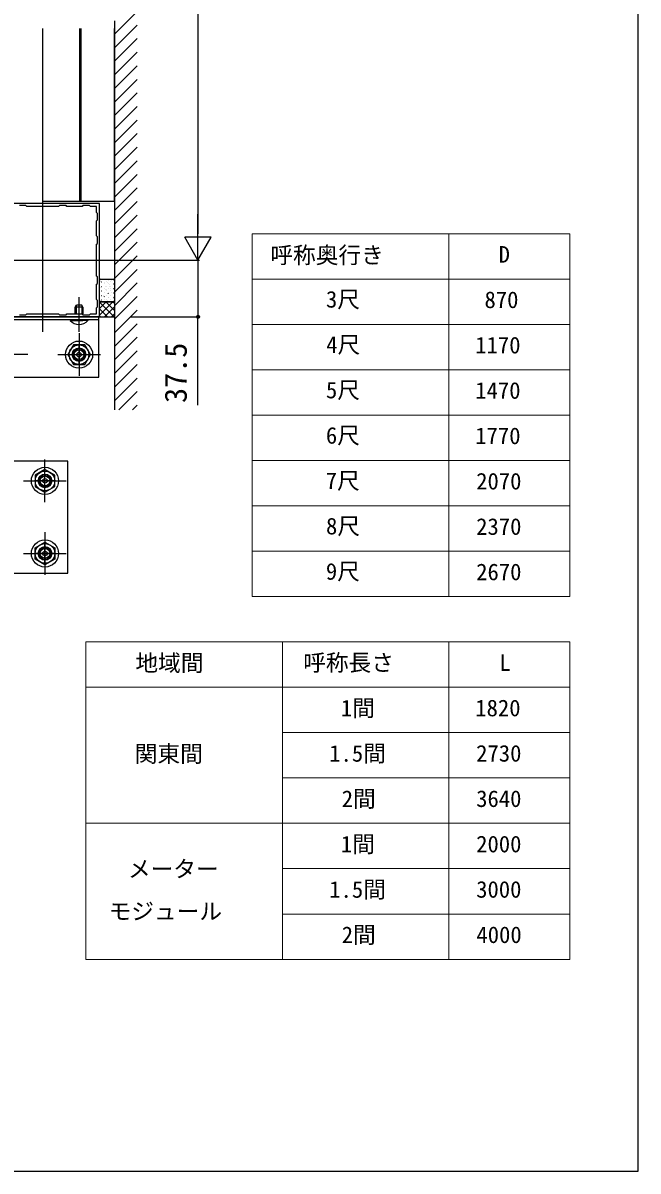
# Model space of a CAD drawing. Units: millimetres, scale not verified. Extents: x -875 to 875, y -1304 to 1297.
# Drawn here: x 468 to 875, y -1304 to -545 of the extents above; entities that cross this region are included whole.
import ezdxf
from ezdxf.enums import TextEntityAlignment as Align

# ---------------------------------------------------------------- set-up
doc = ezdxf.new("R2010")
doc.units = ezdxf.units.MM
doc.header["$LTSCALE"] = 8
doc.layers.add('0-1_TABLE1', color=7, linetype='Continuous', lineweight=18)
for name, color, linetype in [('0-3_YKK_11', 7, 'Continuous'), ('0-5_YKK_12', 2, 'Continuous'), ('0-6_YKK_13', 4, 'Continuous'), ('0-8_YKK_D', 6, 'Continuous'), ('0-9_YKK_ZWAK', 7, 'Continuous'), ('0-A_YSS_K', 3, 'Continuous')]:
    doc.layers.add(name, color=color, linetype=linetype)
doc.styles.add('ＭＳ ゴシック', font='')
doc.styles.get('ＭＳ ゴシック').set_extended_font_data('MS Gothic')

msp = doc.modelspace()

# ---------------------------------------------------------------- linework, layer by layer
at = {"layer": '0-1_TABLE1'}
for p, q in [((620, -684.2), (830, -684.2)), ((620, -684.2), (620, -924.2)), ((750, -684.2), (750, -924.2)), ((830, -684.2), (830, -924.2)), ((620, -714.2), (830, -714.2)), ((620, -744.2), (830, -744.2)), ((620, -774.2), (830, -774.2)), ((620, -804.2), (830, -804.2)), ((620, -834.2), (830, -834.2)), ((620, -864.2), (830, -864.2)), ((620, -894.2), (830, -894.2)), ((620, -924.2), (830, -924.2)), ((510, -954.2), (830, -954.2)), ((510, -954.2), (510, -1164.2)), ((640, -954.2), (640, -1164.2)), ((750, -954.2), (750, -1164.2)), ((830, -954.2), (830, -1164.2)), ((510, -984.2), (830, -984.2)), ((640, -1014.2), (830, -1014.2)), ((640, -1044.2), (830, -1044.2)), ((510, -1074.2), (830, -1074.2)), ((640, -1104.2), (830, -1104.2)), ((640, -1134.2), (830, -1134.2)), ((510, -1164.2), (830, -1164.2))]:
    msp.add_line(p, q, dxfattribs=at)
at = {"layer": '0-3_YKK_11'}
msp.add_lwpolyline([(519, -664.2), (444, -664.2), (444, -739.2), (519, -739.2)], close=True, dxfattribs=at)
for points in [[(492, -666.2), (471, -666.2), (470.4, -665.6), (466.1, -665.6)], [(507.5, -737.2), (508.1, -737.8), (512.4, -737.8), (513, -737.2), (517, -737.2), (517, -733.2), (517.6, -732.6), (517.6, -728.3), (517, -727.7), (517, -717.7), (517.6, -717.1), (517.6, -712.8), (517, -712.2), (517, -691.2), (517.6, -690.6), (517.6, -686.3), (517, -685.7), (517, -675.7), (517.6, -675.1), (517.6, -670.8), (517, -670.2), (517, -666.2), (513, -666.2), (512.4, -665.6), (508.1, -665.6), (507.5, -666.2), (497.5, -666.2), (496.9, -665.6), (492.6, -665.6), (492, -666.2)], [(466.1, -737.8), (470.4, -737.8), (471, -737.2), (492, -737.2), (492.6, -737.8), (496.9, -737.8), (497.5, -737.2), (507.5, -737.2)]]:
    msp.add_lwpolyline(points, dxfattribs=at)
at = {"layer": '0-5_YKK_12'}
for p, q in [((481.5, -662.7), (481.5, -548.45)), ((506, -662.7), (506, -548.45)), ((507, -662.7), (507, -548.45)), ((529, -662.7), (529, -548.45)), ((481.5, -749.2), (481.5, -654.2)), ((481.5, -662.7), (529, -662.7)), ((19, -701.7), (548.2, -701.7))]:
    msp.add_line(p, q, dxfattribs=at)
at = {"layer": '0-6_YKK_13'}
for p, q in [((519, -728.4), (519, -715)), ((519.015, -717.435), (519.065, -717.435)), ((519.015, -720.425), (519.065, -720.425)), ((519.25, -715.946), (519.334, -715.891)), ((519.319, -717.206), (519.328, -717.203)), ((519.8, -714.2), (528.2, -714.2)), ((519.965, -719.818), (519.974, -719.815)), ((520.44, -716.06), (520.49, -716.06)), ((520.44, -719.05), (520.49, -719.05)), ((522.055, -714.445), (522.105, -714.445)), ((522.055, -717.435), (522.105, -717.435)), ((522.055, -720.425), (522.105, -720.425)), ((522.109, -716.218), (522.119, -716.215)), ((522.708, -718.847), (522.717, -718.844)), ((523.168, -721.188), (523.252, -721.133)), ((523.48, -716.06), (523.53, -716.06)), ((523.48, -719.05), (523.53, -719.05)), ((523.684, -721.342), (523.693, -721.339)), ((524.053, -716.685), (524.136, -716.63)), ((524.852, -715.247), (524.862, -715.243)), ((525.095, -714.445), (525.145, -714.445)), ((525.095, -717.435), (525.145, -717.435)), ((525.095, -720.425), (525.145, -720.425)), ((525.828, -717.742), (525.838, -717.739)), ((525.858, -719.408), (525.941, -719.353)), ((526.474, -720.354), (526.484, -720.351)), ((526.52, -716.06), (526.57, -716.06)), ((526.52, -719.05), (526.57, -719.05)), ((526.742, -714.905), (526.826, -714.85)), ((528.135, -714.445), (528.185, -714.445)), ((528.135, -717.435), (528.185, -717.435)), ((528.135, -720.425), (528.185, -720.425)), ((528.618, -716.754), (528.628, -716.751)), ((529, -715), (529, -728.4)), ((505.5, -749.2), (505.5, -726.2)), ((519.015, -723.415), (519.065, -723.415)), ((519.015, -726.405), (519.065, -726.405)), ((519.396, -728.543), (519.405, -728.539)), ((520.44, -722.04), (520.49, -722.04)), ((520.44, -725.03), (520.49, -725.03)), ((520.44, -728.02), (520.49, -728.02)), ((520.564, -722.447), (520.573, -722.444)), ((521.54, -724.943), (521.549, -724.939)), ((522.055, -723.415), (522.105, -723.415)), ((522.055, -726.405), (522.105, -726.405)), ((522.186, -727.555), (522.195, -727.551)), ((522.284, -725.692), (522.367, -725.636)), ((523.48, -722.04), (523.53, -722.04)), ((523.48, -725.03), (523.53, -725.03)), ((523.48, -728.02), (523.53, -728.02)), ((524.089, -728.415), (524.172, -728.36)), ((524.33, -723.954), (524.339, -723.951)), ((524.929, -726.583), (524.938, -726.58)), ((524.973, -723.912), (525.057, -723.856)), ((525.095, -723.415), (525.145, -723.415)), ((525.095, -726.405), (525.145, -726.405)), ((526.52, -722.04), (526.57, -722.04)), ((526.52, -725.03), (526.57, -725.03)), ((526.52, -728.02), (526.57, -728.02)), ((527.073, -722.983), (527.082, -722.98)), ((528.049, -725.478), (528.058, -725.475)), ((528.135, -723.415), (528.185, -723.415)), ((528.135, -726.405), (528.185, -726.405)), ((528.695, -728.091), (528.704, -728.087)), ((503, -732.9), (503.8, -731.2)), ((503, -737.2), (503, -732.9)), ((508, -732.9), (503, -732.9)), ((503.654, -731.51), (503.654, -737.2)), ((503.8, -731.2), (507.2, -731.2)), ((508, -732.9), (507.2, -731.2)), ((507.346, -731.51), (507.346, -737.2)), ((508, -732.9), (508, -737.2)), ((519, -729.2), (529, -729.2)), ((519, -733.64), (523.44, -729.2)), ((519, -738.13), (527.93, -729.2)), ((528.736, -739.2), (519, -729.464)), ((524.246, -739.2), (519, -733.954)), ((528.2, -729.2), (519.8, -729.2)), ((522.421, -739.2), (529, -732.621)), ((529, -734.973), (523.227, -729.2)), ((525.905, -729.079), (525.914, -729.075)), ((529, -730.483), (527.717, -729.2)), ((518.5, -741.2), (444.5, -741.2)), ((499.6, -741.2), (508, -741.2)), ((499.6, -741.2), (499.6, -741.709)), ((499.6, -741.709), (508, -741.709)), ((511.4, -741.2), (503, -741.2)), ((511.4, -741.709), (503, -741.709)), ((511.4, -741.2), (511.4, -741.709)), ((518.7, -739.2), (529, -739.2)), ((519.756, -739.2), (519, -738.444)), ((526.911, -739.2), (529, -737.111)), ((505.5, -750.094), (505.5, -778.306)), ((505.5, -770.7), (505.5, -757.237)), ((471.606, -764.2), (443.394, -764.2)), ((491.394, -764.2), (519.606, -764.2)), ((499, -764.2), (512, -764.2)), ((483, -861.806), (483, -833.594)), ((483, -854.2), (483, -841.2)), ((468.894, -847.7), (497.106, -847.7)), ((489.5, -847.7), (476.037, -847.7)), ((483, -881.594), (483, -909.806)), ((468.894, -895.7), (497.106, -895.7)), ((489.5, -895.7), (476.037, -895.7)), ((483, -902.2), (483, -889.2))]:
    msp.add_line(p, q, dxfattribs=at)
for points in [[(518.5, -779.2), (518.5, -739.2), (444.5, -739.2), (444.5, -779.2)], [(513.006, -764.2), (509.253, -757.7), (501.747, -757.7), (497.994, -764.2), (501.747, -770.7), (509.253, -770.7)], [(498, -834.7), (458, -834.7), (458, -908.7), (498, -908.7)], [(483, -840.194), (476.5, -843.947), (476.5, -851.453), (483, -855.206), (489.5, -851.453), (489.5, -843.947)], [(483, -903.206), (476.5, -899.453), (476.5, -891.947), (483, -888.194), (489.5, -891.947), (489.5, -899.453)]]:
    msp.add_lwpolyline(points, close=True, dxfattribs=at)
for centre, radius in [((505.5, -764.2), 9), ((505.5, -764.2), 6.5), ((505.5, -764.2), 4.5), ((505.5, -764.2), 4), ((505.5, -764.2), 3.25), ((505.5, -764.2), 1.5), ((483, -847.7), 9), ((483, -847.7), 6.5), ((483, -847.7), 4.5), ((483, -847.7), 4), ((483, -847.7), 3.25), ((483, -847.7), 1.5), ((483, -895.7), 9), ((483, -895.7), 6.5), ((483, -895.7), 4.5), ((483, -895.7), 4), ((483, -895.7), 3.25), ((483, -895.7), 1.5)]:
    msp.add_circle(centre, radius, dxfattribs=at)
for centre, radius, start, end in [((519.8, -715), 0.8, 90, 180), ((528.2, -715), 0.8, 360, 90), ((519.8, -728.4), 0.8, 180, 270), ((528.2, -728.4), 0.8, 270, 360), ((505.5, -735.968), 8.232, 224.2189, 315.7811)]:
    msp.add_arc(centre, radius, start, end, dxfattribs=at)
at = {"layer": '0-8_YKK_D'}
for p, q in [((584.13, -219.2), (584.13, -684.2)), ((584.13, -701.7), (584.13, -671.389)), ((584.13, -701.7), (575.38, -686.545)), ((592.88, -686.545), (575.38, -686.545)), ((584.13, -701.7), (592.88, -686.545)), ((543.5, -701.7), (585.13, -701.7)), ((543.5, -701.7), (585.13, -701.7)), ((584.13, -701.7), (584.13, -739.2)), ((539.5, -739.2), (585.13, -739.2)), ((584.13, -797.696), (584.13, -739.2))]:
    msp.add_line(p, q, dxfattribs=at)
msp.add_circle((584.13, -739.2), 1.075, dxfattribs=at)
at = {"layer": '0-9_YKK_ZWAK'}
msp.add_lwpolyline([(-875, -1304.2), (875, -1304.2), (875, 1245.8)], dxfattribs=at)
at = {"layer": '0-A_YSS_K'}
for p, q in [((529, -552.212), (544, -537.212)), ((529, -543.45), (529, -800.766)), ((529, -561.192), (544, -546.192)), ((529, -570.172), (544, -555.172)), ((529, -579.152), (544, -564.152)), ((529, -588.133), (544, -573.133)), ((529, -597.113), (544, -582.113)), ((529, -606.093), (544, -591.093)), ((529, -615.073), (544, -600.073)), ((529, -624.054), (544, -609.054)), ((529, -633.034), (544, -618.034)), ((529, -642.014), (544, -627.014)), ((529, -650.994), (544, -635.994)), ((529, -659.975), (544, -644.975)), ((529, -668.955), (544, -653.955)), ((529, -677.935), (544, -662.935)), ((529, -686.915), (544, -671.915)), ((529, -695.896), (544, -680.896)), ((529, -704.876), (544, -689.876)), ((529, -713.856), (544, -698.856)), ((529, -722.836), (544, -707.836)), ((529, -731.817), (544, -716.817)), ((529, -740.797), (544, -725.797)), ((529, -749.777), (544, -734.777)), ((529, -758.758), (544, -743.758)), ((529, -767.738), (544, -752.738)), ((529, -776.718), (544, -761.718)), ((529, -785.698), (544, -770.698)), ((529, -794.679), (544, -779.679)), ((531.893, -800.766), (544, -788.659)), ((540.873, -800.766), (544, -797.639))]:
    msp.add_line(p, q, dxfattribs=at)

# ---------------------------------------------------------------- texts
at = {"layer": '0-1_TABLE1', "style": 'ＭＳ ゴシック'}
for s, p in [('呼称奥行き', (631.946, -707.169)), ('D', (782.884, -706.7)), ('3尺', (668.722, -736.402)), ('870', (773.509, -736.7)), ('4尺', (668.892, -766.402)), ('1170', (767.415, -766.7)), ('5尺', (668.722, -796.402)), ('1470', (767.415, -796.7)), ('6尺', (668.679, -826.402)), ('1770', (767.415, -826.7)), ('7尺', (668.551, -856.402)), ('2070', (768.011, -856.7)), ('8尺', (668.764, -886.402)), ('2370', (768.011, -886.7)), ('9尺', (668.679, -916.402)), ('2670', (768.011, -916.7)), ('地域間', (542.741, -976.913)), ('呼称長さ', (653.665, -976.743)), ('L', (783.395, -976.7)), ('1間', (678.551, -1006.743)), ('1820', (767.415, -1006.7)), ('関東間', (542.315, -1036.998)), ('1.5間', (670.881, -1036.743)), ('2730', (768.011, -1036.7)), ('2間', (679.148, -1066.743)), ('3640', (768.011, -1066.7)), ('1間', (678.551, -1096.743)), ('2000', (768.011, -1096.7)), ('メーター', (537.798, -1113.177)), ('1.5間', (670.881, -1126.743)), ('3000', (768.011, -1126.7)), ('モジュール', (525.057, -1141.16)), ('2間', (679.148, -1156.743)), ('4000', (768.182, -1156.7))]:
    msp.add_text(s, height=11, dxfattribs=at).set_placement(p, align=Align.BOTTOM_LEFT)
at = {"layer": '0-8_YKK_D', "style": 'ＭＳ ゴシック'}
msp.add_text('37.5', height=14.66, rotation=90, dxfattribs=at).set_placement((581.13, -796.173), align=Align.BOTTOM_LEFT)

doc.saveas('drawing.dxf')
